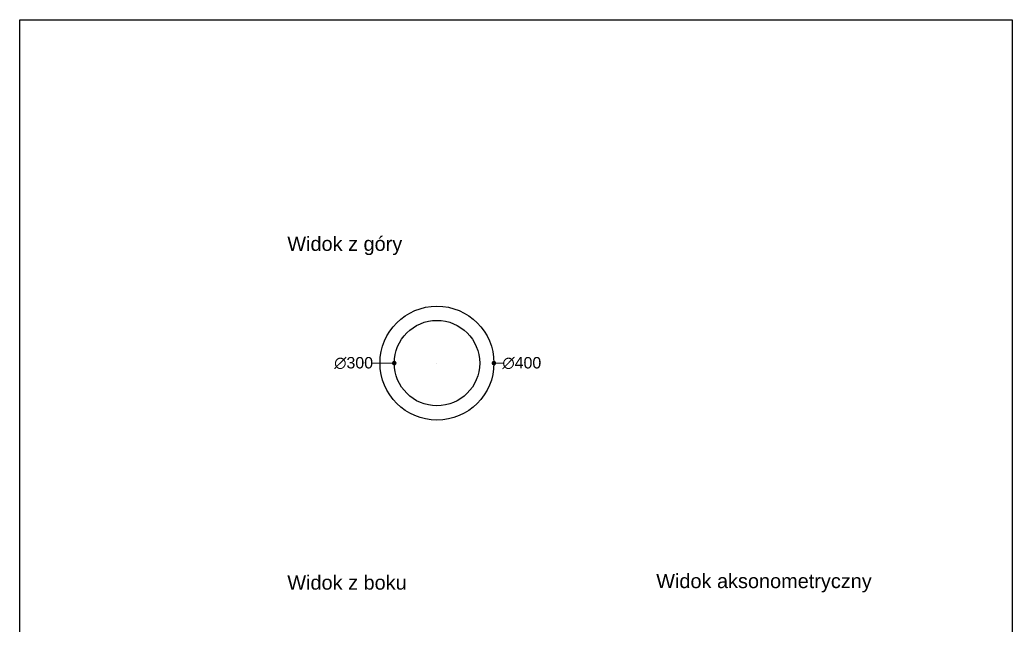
# Model space of a CAD drawing. Header units: millimetres. Extents: x 10346 to 13832, y 18098 to 23546.
# Drawn here: x 10346 to 13832, y 21422 to 23546 of the extents above; entities that cross this region are included whole.
import ezdxf

# ---------------------------------------------------------------- set-up
doc = ezdxf.new("R2010")
doc.units = ezdxf.units.MM
doc.header["$LTSCALE"] = 3
doc.layers.add('0 @ 1', color=7, linetype='Continuous')
doc.styles.get("Standard").update_dxf_attribs({"font": 'arial.ttf'})
doc.dimstyles.new('MATEUSZ 2', dxfattribs={"dimtxt": 40, "dimasz": 16, "dimexe": 0.18, "dimexo": 0.0625, "dimgap": 0.09, "dimtad": 0, "dimdec": 0, "dimdsep": 46, "dimtxsty": 'Standard', "dimblk": 'DOT', "dimcen": 0.09, "dimse1": 1, "dimse2": 1, "dimadec": 0, "dimazin": 0, "dimtfac": 1, "dimtdec": 0, "dimtofl": 0, "dimtmove": 0, "dimatfit": 3, "dimfxl": 0, "dimtolj": 1, "dimtzin": 0, "dimlwd": 9, "dimlwe": 9, "dimarcsym": 0})

# ---------------------------------------------------------------- blocks, each defined once
blk = doc.blocks.new('_Dot')
at = {"color": 0, "linetype": 'ByBlock', "lineweight": -2}
blk.add_line((-0.5, 0), (-1, 0), dxfattribs=at)
at = {"color": 0, "linetype": 'ByBlock', "const_width": 0.5}
blk.add_lwpolyline([(-0.25, 0, 1), (0.25, 0, 1)], format="xyb", close=True, dxfattribs=at)
blk = doc.blocks.new('*D57')
at = {"color": 0, "lineweight": 9}
for p, q in [((11811.3, 22341.3), (11811.4, 22341.3)), ((11811.4, 22341.2), (11811.4, 22341.4)), ((12043.4, 22341.3), (12027.4, 22341.3))]:
    blk.add_line(p, q, dxfattribs=at)
at = {"layer": 'Defpoints', "color": 0}
for p in [(11611.4, 22341.3), (12011.4, 22341.3)]:
    blk.add_point(p, dxfattribs=at)
at = {"color": 0, "lineweight": 9, "xscale": 16, "yscale": 16, "zscale": 16, "rotation": 180}
blk.add_blockref('_Dot', (12011.4, 22341.3), dxfattribs=at)
at = {"color": 0, "insert": (12109.3, 22341.3), "char_height": 40, "attachment_point": 5}
blk.add_mtext('\\A1;∅400', dxfattribs=at)
blk = doc.blocks.new('*D58')
at = {"color": 0, "lineweight": 9}
for p, q in [((11584.5, 22341.3), (11645.4, 22341.3)), ((11811.3, 22341.3), (11811.4, 22341.3)), ((11811.4, 22341.2), (11811.4, 22341.4))]:
    blk.add_line(p, q, dxfattribs=at)
at = {"layer": 'Defpoints', "color": 0}
for p in [(11661.4, 22341.3), (11961.4, 22341.3)]:
    blk.add_point(p, dxfattribs=at)
at = {"color": 0, "lineweight": 9, "xscale": 16, "yscale": 16, "zscale": 16}
blk.add_blockref('_Dot', (11661.4, 22341.3), dxfattribs=at)
at = {"color": 0, "insert": (11518.6, 22341.3), "char_height": 40, "attachment_point": 5}
blk.add_mtext('\\A1;∅300', dxfattribs=at)

msp = doc.modelspace()

# ---------------------------------------------------------------- linework, layer by layer
msp.add_lwpolyline([(10346.4, 23546), (13831.5, 23546), (13831.5, 18098.5), (10346.4, 18098.5)], close=True)
for radius in [200, 150]:
    msp.add_circle((11811.4, 22341.3), radius)

# ---------------------------------------------------------------- texts
at = {"char_height": 50, "attachment_point": 1}
for s, width, insert in [('Widok z góry', 1167.306, (11285.8, 22785.3)), ('Widok z boku', 1172, (11285.8, 21596.2)), ('Widok aksonometryczny', 1167.306, (12581.5, 21601.6))]:
    msp.add_mtext_dynamic_manual_height_columns(s, width=width, gutter_width=1, heights=[0], dxfattribs=dict(at, insert=insert))

# ---------------------------------------------------------------- dimensions: what is measured, and where the dimension line sits
at = {"layer": '0 @ 1'}
dim = msp.add_diameter_dim_2p(p1=(11961.4, 22341.3), p2=(11661.4, 22341.3), dimstyle='MATEUSZ 2', override={"dimscale": 1, "dimtix": 0, "dimtofl": 0, "dimtmove": 0, "dimatfit": 3}, dxfattribs=at)
dim.commit()
dim.dimension.update_dxf_attribs({"geometry": '*D58', "text_midpoint": (11518.6, 22341.3), "dimtype": 163})
dim = msp.add_diameter_dim_2p(p1=(11611.4, 22341.3), p2=(12011.4, 22341.3), dimstyle='MATEUSZ 2', override={"dimscale": 1, "dimtix": 0, "dimtofl": 0, "dimtmove": 0, "dimatfit": 3}, dxfattribs=at)
dim.commit()
dim.dimension.update_dxf_attribs({"geometry": '*D57', "text_midpoint": (12109.3, 22341.3)})

doc.saveas('drawing.dxf')
